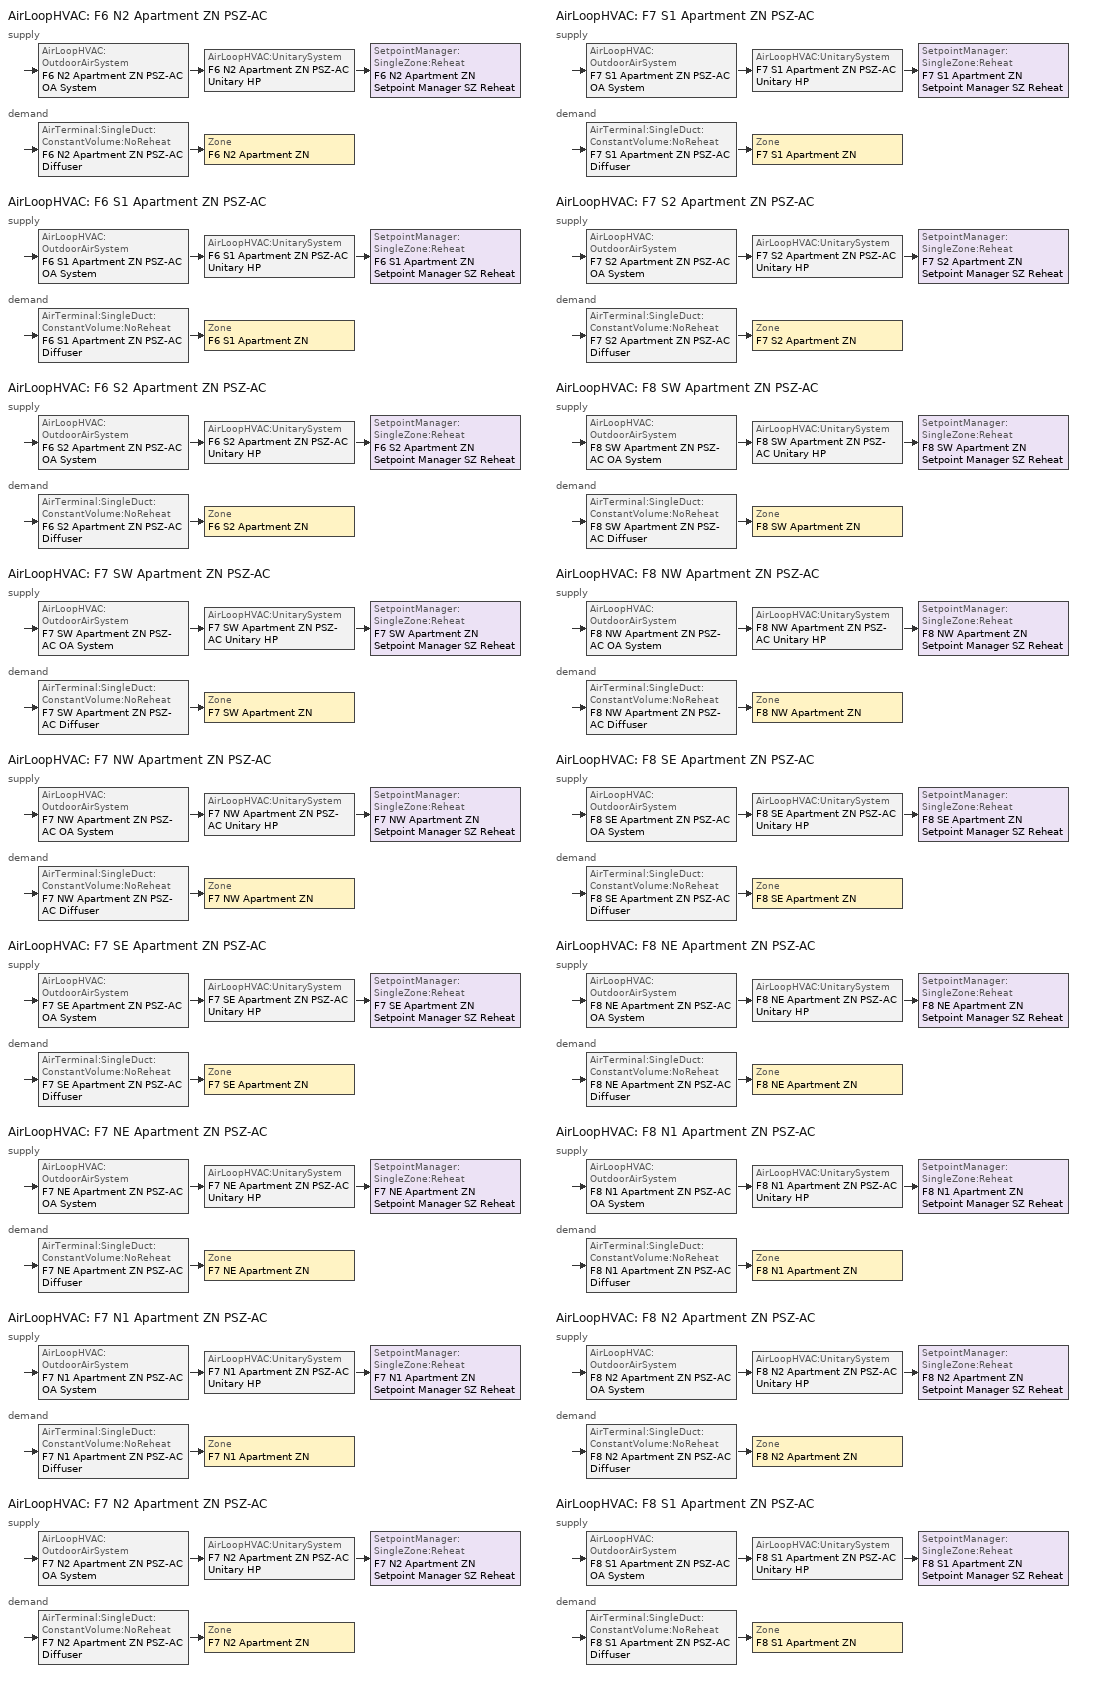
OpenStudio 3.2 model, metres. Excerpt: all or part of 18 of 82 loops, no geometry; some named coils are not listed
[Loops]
AirLoopHVAC 'F6 N2 Apartment ZN PSZ-AC'
 supply: AirLoopHVAC:OutdoorAirSystem 'F6 N2 Apartment ZN PSZ-AC OA System' > AirLoopHVAC:UnitarySystem 'F6 N2 Apartment ZN PSZ-AC Unitary HP' > SetpointManager:SingleZone:Reheat 'F6 N2 Apartment ZN Setpoint Manager SZ Reheat'
 demand: AirTerminal:SingleDuct:ConstantVolume:NoReheat 'F6 N2 Apartment ZN PSZ-AC Diffuser' > Zone 'F6 N2 Apartment ZN'
AirLoopHVAC 'F6 S1 Apartment ZN PSZ-AC'
 supply: AirLoopHVAC:OutdoorAirSystem 'F6 S1 Apartment ZN PSZ-AC OA System' > AirLoopHVAC:UnitarySystem 'F6 S1 Apartment ZN PSZ-AC Unitary HP' > SetpointManager:SingleZone:Reheat 'F6 S1 Apartment ZN Setpoint Manager SZ Reheat'
 demand: AirTerminal:SingleDuct:ConstantVolume:NoReheat 'F6 S1 Apartment ZN PSZ-AC Diffuser' > Zone 'F6 S1 Apartment ZN'
AirLoopHVAC 'F6 S2 Apartment ZN PSZ-AC'
 supply: AirLoopHVAC:OutdoorAirSystem 'F6 S2 Apartment ZN PSZ-AC OA System' > AirLoopHVAC:UnitarySystem 'F6 S2 Apartment ZN PSZ-AC Unitary HP' > SetpointManager:SingleZone:Reheat 'F6 S2 Apartment ZN Setpoint Manager SZ Reheat'
 demand: AirTerminal:SingleDuct:ConstantVolume:NoReheat 'F6 S2 Apartment ZN PSZ-AC Diffuser' > Zone 'F6 S2 Apartment ZN'
AirLoopHVAC 'F7 SW Apartment ZN PSZ-AC'
 supply: AirLoopHVAC:OutdoorAirSystem 'F7 SW Apartment ZN PSZ-AC OA System' > AirLoopHVAC:UnitarySystem 'F7 SW Apartment ZN PSZ-AC Unitary HP' > SetpointManager:SingleZone:Reheat 'F7 SW Apartment ZN Setpoint Manager SZ Reheat'
 demand: AirTerminal:SingleDuct:ConstantVolume:NoReheat 'F7 SW Apartment ZN PSZ-AC Diffuser' > Zone 'F7 SW Apartment ZN'
AirLoopHVAC 'F7 NW Apartment ZN PSZ-AC'
 supply: AirLoopHVAC:OutdoorAirSystem 'F7 NW Apartment ZN PSZ-AC OA System' > AirLoopHVAC:UnitarySystem 'F7 NW Apartment ZN PSZ-AC Unitary HP' > SetpointManager:SingleZone:Reheat 'F7 NW Apartment ZN Setpoint Manager SZ Reheat'
 demand: AirTerminal:SingleDuct:ConstantVolume:NoReheat 'F7 NW Apartment ZN PSZ-AC Diffuser' > Zone 'F7 NW Apartment ZN'
AirLoopHVAC 'F7 SE Apartment ZN PSZ-AC'
 supply: AirLoopHVAC:OutdoorAirSystem 'F7 SE Apartment ZN PSZ-AC OA System' > AirLoopHVAC:UnitarySystem 'F7 SE Apartment ZN PSZ-AC Unitary HP' > SetpointManager:SingleZone:Reheat 'F7 SE Apartment ZN Setpoint Manager SZ Reheat'
 demand: AirTerminal:SingleDuct:ConstantVolume:NoReheat 'F7 SE Apartment ZN PSZ-AC Diffuser' > Zone 'F7 SE Apartment ZN'
AirLoopHVAC 'F7 NE Apartment ZN PSZ-AC'
 supply: AirLoopHVAC:OutdoorAirSystem 'F7 NE Apartment ZN PSZ-AC OA System' > AirLoopHVAC:UnitarySystem 'F7 NE Apartment ZN PSZ-AC Unitary HP' > SetpointManager:SingleZone:Reheat 'F7 NE Apartment ZN Setpoint Manager SZ Reheat'
 demand: AirTerminal:SingleDuct:ConstantVolume:NoReheat 'F7 NE Apartment ZN PSZ-AC Diffuser' > Zone 'F7 NE Apartment ZN'
AirLoopHVAC 'F7 N1 Apartment ZN PSZ-AC'
 supply: AirLoopHVAC:OutdoorAirSystem 'F7 N1 Apartment ZN PSZ-AC OA System' > AirLoopHVAC:UnitarySystem 'F7 N1 Apartment ZN PSZ-AC Unitary HP' > SetpointManager:SingleZone:Reheat 'F7 N1 Apartment ZN Setpoint Manager SZ Reheat'
 demand: AirTerminal:SingleDuct:ConstantVolume:NoReheat 'F7 N1 Apartment ZN PSZ-AC Diffuser' > Zone 'F7 N1 Apartment ZN'
AirLoopHVAC 'F7 N2 Apartment ZN PSZ-AC'
 supply: AirLoopHVAC:OutdoorAirSystem 'F7 N2 Apartment ZN PSZ-AC OA System' > AirLoopHVAC:UnitarySystem 'F7 N2 Apartment ZN PSZ-AC Unitary HP' > SetpointManager:SingleZone:Reheat 'F7 N2 Apartment ZN Setpoint Manager SZ Reheat'
 demand: AirTerminal:SingleDuct:ConstantVolume:NoReheat 'F7 N2 Apartment ZN PSZ-AC Diffuser' > Zone 'F7 N2 Apartment ZN'
AirLoopHVAC 'F7 S1 Apartment ZN PSZ-AC'
 supply: AirLoopHVAC:OutdoorAirSystem 'F7 S1 Apartment ZN PSZ-AC OA System' > AirLoopHVAC:UnitarySystem 'F7 S1 Apartment ZN PSZ-AC Unitary HP' > SetpointManager:SingleZone:Reheat 'F7 S1 Apartment ZN Setpoint Manager SZ Reheat'
 demand: AirTerminal:SingleDuct:ConstantVolume:NoReheat 'F7 S1 Apartment ZN PSZ-AC Diffuser' > Zone 'F7 S1 Apartment ZN'
AirLoopHVAC 'F7 S2 Apartment ZN PSZ-AC'
 supply: AirLoopHVAC:OutdoorAirSystem 'F7 S2 Apartment ZN PSZ-AC OA System' > AirLoopHVAC:UnitarySystem 'F7 S2 Apartment ZN PSZ-AC Unitary HP' > SetpointManager:SingleZone:Reheat 'F7 S2 Apartment ZN Setpoint Manager SZ Reheat'
 demand: AirTerminal:SingleDuct:ConstantVolume:NoReheat 'F7 S2 Apartment ZN PSZ-AC Diffuser' > Zone 'F7 S2 Apartment ZN'
AirLoopHVAC 'F8 SW Apartment ZN PSZ-AC'
 supply: AirLoopHVAC:OutdoorAirSystem 'F8 SW Apartment ZN PSZ-AC OA System' > AirLoopHVAC:UnitarySystem 'F8 SW Apartment ZN PSZ-AC Unitary HP' > SetpointManager:SingleZone:Reheat 'F8 SW Apartment ZN Setpoint Manager SZ Reheat'
 demand: AirTerminal:SingleDuct:ConstantVolume:NoReheat 'F8 SW Apartment ZN PSZ-AC Diffuser' > Zone 'F8 SW Apartment ZN'
AirLoopHVAC 'F8 NW Apartment ZN PSZ-AC'
 supply: AirLoopHVAC:OutdoorAirSystem 'F8 NW Apartment ZN PSZ-AC OA System' > AirLoopHVAC:UnitarySystem 'F8 NW Apartment ZN PSZ-AC Unitary HP' > SetpointManager:SingleZone:Reheat 'F8 NW Apartment ZN Setpoint Manager SZ Reheat'
 demand: AirTerminal:SingleDuct:ConstantVolume:NoReheat 'F8 NW Apartment ZN PSZ-AC Diffuser' > Zone 'F8 NW Apartment ZN'
AirLoopHVAC 'F8 SE Apartment ZN PSZ-AC'
 supply: AirLoopHVAC:OutdoorAirSystem 'F8 SE Apartment ZN PSZ-AC OA System' > AirLoopHVAC:UnitarySystem 'F8 SE Apartment ZN PSZ-AC Unitary HP' > SetpointManager:SingleZone:Reheat 'F8 SE Apartment ZN Setpoint Manager SZ Reheat'
 demand: AirTerminal:SingleDuct:ConstantVolume:NoReheat 'F8 SE Apartment ZN PSZ-AC Diffuser' > Zone 'F8 SE Apartment ZN'
AirLoopHVAC 'F8 NE Apartment ZN PSZ-AC'
 supply: AirLoopHVAC:OutdoorAirSystem 'F8 NE Apartment ZN PSZ-AC OA System' > AirLoopHVAC:UnitarySystem 'F8 NE Apartment ZN PSZ-AC Unitary HP' > SetpointManager:SingleZone:Reheat 'F8 NE Apartment ZN Setpoint Manager SZ Reheat'
 demand: AirTerminal:SingleDuct:ConstantVolume:NoReheat 'F8 NE Apartment ZN PSZ-AC Diffuser' > Zone 'F8 NE Apartment ZN'
AirLoopHVAC 'F8 N1 Apartment ZN PSZ-AC'
 supply: AirLoopHVAC:OutdoorAirSystem 'F8 N1 Apartment ZN PSZ-AC OA System' > AirLoopHVAC:UnitarySystem 'F8 N1 Apartment ZN PSZ-AC Unitary HP' > SetpointManager:SingleZone:Reheat 'F8 N1 Apartment ZN Setpoint Manager SZ Reheat'
 demand: AirTerminal:SingleDuct:ConstantVolume:NoReheat 'F8 N1 Apartment ZN PSZ-AC Diffuser' > Zone 'F8 N1 Apartment ZN'
AirLoopHVAC 'F8 N2 Apartment ZN PSZ-AC'
 supply: AirLoopHVAC:OutdoorAirSystem 'F8 N2 Apartment ZN PSZ-AC OA System' > AirLoopHVAC:UnitarySystem 'F8 N2 Apartment ZN PSZ-AC Unitary HP' > SetpointManager:SingleZone:Reheat 'F8 N2 Apartment ZN Setpoint Manager SZ Reheat'
 demand: AirTerminal:SingleDuct:ConstantVolume:NoReheat 'F8 N2 Apartment ZN PSZ-AC Diffuser' > Zone 'F8 N2 Apartment ZN'
AirLoopHVAC 'F8 S1 Apartment ZN PSZ-AC'
 supply: AirLoopHVAC:OutdoorAirSystem 'F8 S1 Apartment ZN PSZ-AC OA System' > AirLoopHVAC:UnitarySystem 'F8 S1 Apartment ZN PSZ-AC Unitary HP' > SetpointManager:SingleZone:Reheat 'F8 S1 Apartment ZN Setpoint Manager SZ Reheat'
 demand: AirTerminal:SingleDuct:ConstantVolume:NoReheat 'F8 S1 Apartment ZN PSZ-AC Diffuser' > Zone 'F8 S1 Apartment ZN'
[Sizing:Zone] Zone Cooling Design Supply Air Temperature Input Method=SupplyAirTemperature; Zone Cooling Design Supply Air Temperature {C}=12.7778; Zone Cooling Design Supply Air Temperature Difference {deltaC}=11.11; Zone Heating Design Supply Air Temperature Input Method=SupplyAirTemperature; Zone Heating Design Supply Air Temperature {C}=50; Zone Heating Design Supply Air Temperature Difference {deltaC}=11.11; Zone Cooling Design Supply Air Humidity Ratio {kg-H2O/kg-air}=0.0085; Zone Heating Design Supply Air Humidity Ratio {kg-H2O/kg-air}=0.008; Cooling Design Air Flow Method=DesignDay; Heating Design Air Flow Method=DesignDay; Account for Dedicated Outdoor Air System=No; Dedicated Outdoor Air System Control Strategy=NeutralSupplyAir; Dedicated Outdoor Air Low Setpoint Temperature for Design {C}=autosize; Dedicated Outdoor Air High Setpoint Temperature for Design {C}=autosize
F6 N2 Apartment ZN; F6 S1 Apartment ZN; F6 S2 Apartment ZN; F7 N1 Apartment ZN; F7 N2 Apartment ZN; F7 NE Apartment ZN; F7 NW Apartment ZN; F7 S1 Apartment ZN; F7 S2 Apartment ZN; F7 SE Apartment ZN; F7 SW Apartment ZN; F8 N1 Apartment ZN; F8 N2 Apartment ZN; F8 NE Apartment ZN; F8 NW Apartment ZN; F8 S1 Apartment ZN; F8 SE Apartment ZN; F8 SW Apartment ZN
[Zone equipment]
F6 N2 Apartment ZN: F6 N2 Apartment ZN PSZ-AC Diffuser, F6 N2 Apartment ZN ERV
F6 S1 Apartment ZN: F6 S1 Apartment ZN PSZ-AC Diffuser, F6 S1 Apartment ZN ERV
F6 S2 Apartment ZN: F6 S2 Apartment ZN PSZ-AC Diffuser, F6 S2 Apartment ZN ERV
F7 N1 Apartment ZN: F7 N1 Apartment ZN PSZ-AC Diffuser, F7 N1 Apartment ZN ERV
F7 N2 Apartment ZN: F7 N2 Apartment ZN PSZ-AC Diffuser, F7 N2 Apartment ZN ERV
F7 NE Apartment ZN: F7 NE Apartment ZN PSZ-AC Diffuser, F7 NE Apartment ZN ERV
F7 NW Apartment ZN: F7 NW Apartment ZN PSZ-AC Diffuser, F7 NW Apartment ZN ERV
F7 S1 Apartment ZN: F7 S1 Apartment ZN PSZ-AC Diffuser, F7 S1 Apartment ZN ERV
F7 S2 Apartment ZN: F7 S2 Apartment ZN PSZ-AC Diffuser, F7 S2 Apartment ZN ERV
F7 SE Apartment ZN: F7 SE Apartment ZN PSZ-AC Diffuser, F7 SE Apartment ZN ERV
F7 SW Apartment ZN: F7 SW Apartment ZN PSZ-AC Diffuser, F7 SW Apartment ZN ERV
F8 N1 Apartment ZN: F8 N1 Apartment ZN PSZ-AC Diffuser, F8 N1 Apartment ZN ERV
F8 N2 Apartment ZN: F8 N2 Apartment ZN PSZ-AC Diffuser, F8 N2 Apartment ZN ERV
F8 NE Apartment ZN: F8 NE Apartment ZN PSZ-AC Diffuser, F8 NE Apartment ZN ERV
F8 NW Apartment ZN: F8 NW Apartment ZN PSZ-AC Diffuser, F8 NW Apartment ZN ERV
F8 S1 Apartment ZN: F8 S1 Apartment ZN PSZ-AC Diffuser, F8 S1 Apartment ZN ERV
F8 SE Apartment ZN: F8 SE Apartment ZN PSZ-AC Diffuser, F8 SE Apartment ZN ERV
F8 SW Apartment ZN: F8 SW Apartment ZN PSZ-AC Diffuser, F8 SW Apartment ZN ERV
[AirLoopHVAC] Availability Schedule=Always On; Design Supply Air Flow Rate {m3/s}=autosize; Design Return Air Flow Fraction of Supply Air Flow=1
F6 N2 Apartment ZN PSZ-AC; F6 S1 Apartment ZN PSZ-AC; F6 S2 Apartment ZN PSZ-AC; F7 SW Apartment ZN PSZ-AC; F7 NW Apartment ZN PSZ-AC; F7 SE Apartment ZN PSZ-AC; F7 NE Apartment ZN PSZ-AC; F7 N1 Apartment ZN PSZ-AC; F7 N2 Apartment ZN PSZ-AC; F7 S1 Apartment ZN PSZ-AC; F7 S2 Apartment ZN PSZ-AC; F8 SW Apartment ZN PSZ-AC; F8 NW Apartment ZN PSZ-AC; F8 SE Apartment ZN PSZ-AC; F8 NE Apartment ZN PSZ-AC; F8 N1 Apartment ZN PSZ-AC; F8 N2 Apartment ZN PSZ-AC; F8 S1 Apartment ZN PSZ-AC
[Sizing:System] Type of Load to Size On=Sensible; Design Outdoor Air Flow Rate {m3/s}=Autosize; Central Heating Maximum System Air Flow Ratio=1; Preheat Design Temperature {C}=7.22222; Preheat Design Humidity Ratio {kg-H2O/kg-Air}=0.008; Precool Design Temperature {C}=12.7778; Precool Design Humidity Ratio {kg-H2O/kg-Air}=0.008; Central Cooling Design Supply Air Temperature {C}=12.7778; Central Heating Design Supply Air Temperature {C}=50; Sizing Option=Coincident; 100% Outdoor Air in Cooling=No; 100% Outdoor Air in Heating=No; Central Cooling Design Supply Air Humidity Ratio {kg-H2O/kg-Air}=0.0085; Central Heating Design Supply Air Humidity Ratio {kg-H2O/kg-Air}=0.008; Cooling Design Air Flow Method=DesignDay; Cooling Design Air Flow Rate {m3/s}=0; Heating Design Air Flow Method=DesignDay; Heating Design Air Flow Rate {m3/s}=0; System Outdoor Air Method=ZoneSum; Zone Maximum Outdoor Air Fraction=1; Cooling Supply Air Flow Rate Per Floor Area {m3/s-m2}=0.00996765; Cooling Fraction of Autosized Cooling Supply Air Flow Rate=1; Cooling Supply Air Flow Rate Per Unit Cooling Capacity {m3/s-W}=3.94755e-05; Heating Supply Air Flow Rate Per Floor Area {m3/s-m2}=0.00996765; Heating Fraction of Autosized Heating Supply Air Flow Rate=1; Heating Fraction of Autosized Cooling Supply Air Flow Rate=1; Heating Supply Air Flow Rate Per Unit Heating Capacity {m3/s-W}=3.15882e-05; Cooling Design Capacity Method=CoolingDesignCapacity; Cooling Design Capacity {W}=autosize; Cooling Design Capacity Per Floor Area {W/m2}=234.7; Fraction of Autosized Cooling Design Capacity=1; Heating Design Capacity Method=HeatingDesignCapacity; Heating Design Capacity {W}=autosize; Heating Design Capacity Per Floor Area {W/m2}=157; Fraction of Autosized Heating Design Capacity=1; Central Cooling Capacity Control Method=OnOff
F6 N2 Apartment ZN PSZ-AC; F6 S1 Apartment ZN PSZ-AC; F6 S2 Apartment ZN PSZ-AC; F7 SW Apartment ZN PSZ-AC; F7 NW Apartment ZN PSZ-AC; F7 SE Apartment ZN PSZ-AC; F7 NE Apartment ZN PSZ-AC; F7 N1 Apartment ZN PSZ-AC; F7 N2 Apartment ZN PSZ-AC; F7 S1 Apartment ZN PSZ-AC; F7 S2 Apartment ZN PSZ-AC; F8 SW Apartment ZN PSZ-AC; F8 NW Apartment ZN PSZ-AC; F8 SE Apartment ZN PSZ-AC; F8 NE Apartment ZN PSZ-AC; F8 N1 Apartment ZN PSZ-AC; F8 N2 Apartment ZN PSZ-AC; F8 S1 Apartment ZN PSZ-AC
[SetpointManager:SingleZone:Reheat] Minimum Supply Air Temperature {C}=12.7778; Maximum Supply Air Temperature {C}=50
Name | Control Zone | Setpoint Node or NodeList
F6 N2 Apartment ZN Setpoint Manager SZ Reheat | F6 N2 Apartment ZN | F6 N2 Apartment ZN PSZ-AC Supply Outlet Node
F6 S1 Apartment ZN Setpoint Manager SZ Reheat | F6 S1 Apartment ZN | F6 S1 Apartment ZN PSZ-AC Supply Outlet Node
F6 S2 Apartment ZN Setpoint Manager SZ Reheat | F6 S2 Apartment ZN | F6 S2 Apartment ZN PSZ-AC Supply Outlet Node
F7 SW Apartment ZN Setpoint Manager SZ Reheat | F7 SW Apartment ZN | F7 SW Apartment ZN PSZ-AC Supply Outlet Node
F7 NW Apartment ZN Setpoint Manager SZ Reheat | F7 NW Apartment ZN | F7 NW Apartment ZN PSZ-AC Supply Outlet Node
F7 SE Apartment ZN Setpoint Manager SZ Reheat | F7 SE Apartment ZN | F7 SE Apartment ZN PSZ-AC Supply Outlet Node
F7 NE Apartment ZN Setpoint Manager SZ Reheat | F7 NE Apartment ZN | F7 NE Apartment ZN PSZ-AC Supply Outlet Node
F7 N1 Apartment ZN Setpoint Manager SZ Reheat | F7 N1 Apartment ZN | F7 N1 Apartment ZN PSZ-AC Supply Outlet Node
F7 N2 Apartment ZN Setpoint Manager SZ Reheat | F7 N2 Apartment ZN | F7 N2 Apartment ZN PSZ-AC Supply Outlet Node
F7 S1 Apartment ZN Setpoint Manager SZ Reheat | F7 S1 Apartment ZN | F7 S1 Apartment ZN PSZ-AC Supply Outlet Node
F7 S2 Apartment ZN Setpoint Manager SZ Reheat | F7 S2 Apartment ZN | F7 S2 Apartment ZN PSZ-AC Supply Outlet Node
F8 SW Apartment ZN Setpoint Manager SZ Reheat | F8 SW Apartment ZN | F8 SW Apartment ZN PSZ-AC Supply Outlet Node
F8 NW Apartment ZN Setpoint Manager SZ Reheat | F8 NW Apartment ZN | F8 NW Apartment ZN PSZ-AC Supply Outlet Node
F8 SE Apartment ZN Setpoint Manager SZ Reheat | F8 SE Apartment ZN | F8 SE Apartment ZN PSZ-AC Supply Outlet Node
F8 NE Apartment ZN Setpoint Manager SZ Reheat | F8 NE Apartment ZN | F8 NE Apartment ZN PSZ-AC Supply Outlet Node
F8 N1 Apartment ZN Setpoint Manager SZ Reheat | F8 N1 Apartment ZN | F8 N1 Apartment ZN PSZ-AC Supply Outlet Node
F8 N2 Apartment ZN Setpoint Manager SZ Reheat | F8 N2 Apartment ZN | F8 N2 Apartment ZN PSZ-AC Supply Outlet Node
F8 S1 Apartment ZN Setpoint Manager SZ Reheat | F8 S1 Apartment ZN | F8 S1 Apartment ZN PSZ-AC Supply Outlet Node
[Coil:Heating:Electric] Availability Schedule=Always On Discrete; Efficiency=1
F6 N2 Apartment ZN PSZ-AC Electric Backup Htg Coil; F6 S1 Apartment ZN PSZ-AC Electric Backup Htg Coil; F6 S2 Apartment ZN PSZ-AC Electric Backup Htg Coil; F7 SW Apartment ZN PSZ-AC Electric Backup Htg Coil; F7 NW Apartment ZN PSZ-AC Electric Backup Htg Coil; F7 SE Apartment ZN PSZ-AC Electric Backup Htg Coil; F7 NE Apartment ZN PSZ-AC Electric Backup Htg Coil; F7 N1 Apartment ZN PSZ-AC Electric Backup Htg Coil; F7 N2 Apartment ZN PSZ-AC Electric Backup Htg Coil; F7 S1 Apartment ZN PSZ-AC Electric Backup Htg Coil; F7 S2 Apartment ZN PSZ-AC Electric Backup Htg Coil; F8 SW Apartment ZN PSZ-AC Electric Backup Htg Coil; F8 NW Apartment ZN PSZ-AC Electric Backup Htg Coil; F8 SE Apartment ZN PSZ-AC Electric Backup Htg Coil; F8 NE Apartment ZN PSZ-AC Electric Backup Htg Coil; F8 N1 Apartment ZN PSZ-AC Electric Backup Htg Coil; F8 N2 Apartment ZN PSZ-AC Electric Backup Htg Coil; F8 S1 Apartment ZN PSZ-AC Electric Backup Htg Coil
[Fan:OnOff] Availability Schedule=Always On Discrete; Maximum Flow Rate {m3/s}=autosize; Motor In Airstream Fraction=1
Name | Fan Total Efficiency | Pressure Rise {Pa} | Motor Efficiency | Fan Power Ratio Function of Speed Ratio Curve | Fan Efficiency Ratio Function of Speed Ratio Curve
F6 N2 Apartment ZN PSZ-AC Fan | 0.53625 | 622.722 | 0.825 | Fan On Off Power Curve 44 | Fan On Off Efficiency Curve 44
F6 S1 Apartment ZN PSZ-AC Fan | 0.53625 | 622.722 | 0.825 | Fan On Off Power Curve 45 | Fan On Off Efficiency Curve 45
F6 S2 Apartment ZN PSZ-AC Fan | 0.53625 | 622.722 | 0.825 | Fan On Off Power Curve 46 | Fan On Off Efficiency Curve 46
F7 SW Apartment ZN PSZ-AC Fan | 0.53625 | 622.722 | 0.825 | Fan On Off Power Curve 47 | Fan On Off Efficiency Curve 47
F7 NW Apartment ZN PSZ-AC Fan | 0.53625 | 622.722 | 0.825 | Fan On Off Power Curve 48 | Fan On Off Efficiency Curve 48
F7 SE Apartment ZN PSZ-AC Fan | 0.53625 | 622.722 | 0.825 | Fan On Off Power Curve 49 | Fan On Off Efficiency Curve 49
F7 NE Apartment ZN PSZ-AC Fan | 0.53625 | 622.722 | 0.825 | Fan On Off Power Curve 50 | Fan On Off Efficiency Curve 50
F7 N1 Apartment ZN PSZ-AC Fan | 0.53625 | 622.722 | 0.825 | Fan On Off Power Curve 51 | Fan On Off Efficiency Curve 51
F7 N2 Apartment ZN PSZ-AC Fan | 0.53625 | 622.722 | 0.825 | Fan On Off Power Curve 52 | Fan On Off Efficiency Curve 52
F7 S1 Apartment ZN PSZ-AC Fan | 0.53625 | 622.722 | 0.825 | Fan On Off Power Curve 53 | Fan On Off Efficiency Curve 53
F7 S2 Apartment ZN PSZ-AC Fan | 0.53625 | 622.722 | 0.825 | Fan On Off Power Curve 54 | Fan On Off Efficiency Curve 54
F8 SW Apartment ZN PSZ-AC Fan | 0.53625 | 622.722 | 0.825 | Fan On Off Power Curve 55 | Fan On Off Efficiency Curve 55
F8 NW Apartment ZN PSZ-AC Fan | 0.53625 | 622.722 | 0.825 | Fan On Off Power Curve 56 | Fan On Off Efficiency Curve 56
F8 SE Apartment ZN PSZ-AC Fan | 0.53625 | 622.722 | 0.825 | Fan On Off Power Curve 57 | Fan On Off Efficiency Curve 57
F8 NE Apartment ZN PSZ-AC Fan | 0.53625 | 622.722 | 0.825 | Fan On Off Power Curve 58 | Fan On Off Efficiency Curve 58
F8 N1 Apartment ZN PSZ-AC Fan | 0.53625 | 622.722 | 0.825 | Fan On Off Power Curve 59 | Fan On Off Efficiency Curve 59
F8 N2 Apartment ZN PSZ-AC Fan | 0.53625 | 622.722 | 0.825 | Fan On Off Power Curve 60 | Fan On Off Efficiency Curve 60
F8 S1 Apartment ZN PSZ-AC Fan | 0.53625 | 622.722 | 0.825 | Fan On Off Power Curve 61 | Fan On Off Efficiency Curve 61
F7 N2 Apartment ZN ERV Supply Fan | 0.303158 | 270.648 | 0.48 | Fan On Off Power Curve 134 | Fan On Off Efficiency Curve 134
F7 N2 Apartment ZN ERV Exhaust Fan | 0.303158 | 270.648 | 0.48 | Fan On Off Power Curve 135 | Fan On Off Efficiency Curve 135
F7 SE Apartment ZN ERV Supply Fan | 0.303158 | 270.648 | 0.48 | Fan On Off Power Curve 162 | Fan On Off Efficiency Curve 162
F7 SE Apartment ZN ERV Exhaust Fan | 0.303158 | 270.648 | 0.48 | Fan On Off Power Curve 163 | Fan On Off Efficiency Curve 163
F7 NW Apartment ZN ERV Supply Fan | 0.303158 | 270.648 | 0.48 | Fan On Off Power Curve 172 | Fan On Off Efficiency Curve 172
F7 NW Apartment ZN ERV Exhaust Fan | 0.303158 | 270.648 | 0.48 | Fan On Off Power Curve 173 | Fan On Off Efficiency Curve 173
F6 S2 Apartment ZN ERV Supply Fan | 0.303158 | 270.648 | 0.48 | Fan On Off Power Curve 178 | Fan On Off Efficiency Curve 178
F6 S2 Apartment ZN ERV Exhaust Fan | 0.303158 | 270.648 | 0.48 | Fan On Off Power Curve 179 | Fan On Off Efficiency Curve 179
F7 S2 Apartment ZN ERV Supply Fan | 0.303158 | 270.648 | 0.48 | Fan On Off Power Curve 180 | Fan On Off Efficiency Curve 180
F7 S2 Apartment ZN ERV Exhaust Fan | 0.303158 | 270.648 | 0.48 | Fan On Off Power Curve 181 | Fan On Off Efficiency Curve 181
F8 NW Apartment ZN ERV Supply Fan | 0.303158 | 270.648 | 0.48 | Fan On Off Power Curve 182 | Fan On Off Efficiency Curve 182
F8 NW Apartment ZN ERV Exhaust Fan | 0.303158 | 270.648 | 0.48 | Fan On Off Power Curve 183 | Fan On Off Efficiency Curve 183
F7 SW Apartment ZN ERV Supply Fan | 0.303158 | 270.648 | 0.48 | Fan On Off Power Curve 184 | Fan On Off Efficiency Curve 184
F7 SW Apartment ZN ERV Exhaust Fan | 0.303158 | 270.648 | 0.48 | Fan On Off Power Curve 185 | Fan On Off Efficiency Curve 185
F7 NE Apartment ZN ERV Supply Fan | 0.303158 | 270.648 | 0.48 | Fan On Off Power Curve 188 | Fan On Off Efficiency Curve 188
F7 NE Apartment ZN ERV Exhaust Fan | 0.303158 | 270.648 | 0.48 | Fan On Off Power Curve 189 | Fan On Off Efficiency Curve 189
F6 S1 Apartment ZN ERV Supply Fan | 0.303158 | 270.648 | 0.48 | Fan On Off Power Curve 192 | Fan On Off Efficiency Curve 192
F6 S1 Apartment ZN ERV Exhaust Fan | 0.303158 | 270.648 | 0.48 | Fan On Off Power Curve 193 | Fan On Off Efficiency Curve 193
F7 N1 Apartment ZN ERV Supply Fan | 0.303158 | 270.648 | 0.48 | Fan On Off Power Curve 194 | Fan On Off Efficiency Curve 194
F7 N1 Apartment ZN ERV Exhaust Fan | 0.303158 | 270.648 | 0.48 | Fan On Off Power Curve 195 | Fan On Off Efficiency Curve 195
F7 S1 Apartment ZN ERV Supply Fan | 0.303158 | 270.648 | 0.48 | Fan On Off Power Curve 198 | Fan On Off Efficiency Curve 198
F7 S1 Apartment ZN ERV Exhaust Fan | 0.303158 | 270.648 | 0.48 | Fan On Off Power Curve 199 | Fan On Off Efficiency Curve 199
F8 SW Apartment ZN ERV Supply Fan | 0.303158 | 270.648 | 0.48 | Fan On Off Power Curve 200 | Fan On Off Efficiency Curve 200
F8 SW Apartment ZN ERV Exhaust Fan | 0.303158 | 270.648 | 0.48 | Fan On Off Power Curve 201 | Fan On Off Efficiency Curve 201
F8 SE Apartment ZN ERV Supply Fan | 0.303158 | 270.648 | 0.48 | Fan On Off Power Curve 204 | Fan On Off Efficiency Curve 204
F8 SE Apartment ZN ERV Exhaust Fan | 0.303158 | 270.648 | 0.48 | Fan On Off Power Curve 205 | Fan On Off Efficiency Curve 205
F8 N2 Apartment ZN ERV Supply Fan | 0.303158 | 270.648 | 0.48 | Fan On Off Power Curve 208 | Fan On Off Efficiency Curve 208
F8 N2 Apartment ZN ERV Exhaust Fan | 0.303158 | 270.648 | 0.48 | Fan On Off Power Curve 209 | Fan On Off Efficiency Curve 209
F8 S1 Apartment ZN ERV Supply Fan | 0.303158 | 270.648 | 0.48 | Fan On Off Power Curve 210 | Fan On Off Efficiency Curve 210
F8 S1 Apartment ZN ERV Exhaust Fan | 0.303158 | 270.648 | 0.48 | Fan On Off Power Curve 211 | Fan On Off Efficiency Curve 211
F8 NE Apartment ZN ERV Supply Fan | 0.303158 | 270.648 | 0.48 | Fan On Off Power Curve 212 | Fan On Off Efficiency Curve 212
F8 NE Apartment ZN ERV Exhaust Fan | 0.303158 | 270.648 | 0.48 | Fan On Off Power Curve 213 | Fan On Off Efficiency Curve 213
F8 N1 Apartment ZN ERV Supply Fan | 0.303158 | 270.648 | 0.48 | Fan On Off Power Curve 216 | Fan On Off Efficiency Curve 216
F8 N1 Apartment ZN ERV Exhaust Fan | 0.303158 | 270.648 | 0.48 | Fan On Off Power Curve 217 | Fan On Off Efficiency Curve 217
F6 N2 Apartment ZN ERV Supply Fan | 0.303158 | 270.648 | 0.48 | Fan On Off Power Curve 220 | Fan On Off Efficiency Curve 220
F6 N2 Apartment ZN ERV Exhaust Fan | 0.303158 | 270.648 | 0.48 | Fan On Off Power Curve 221 | Fan On Off Efficiency Curve 221
[AirLoopHVAC:UnitarySystem] Control Type=Load; Dehumidification Control Type=None; Availability Schedule=Always On; Fan Placement=BlowThrough; Supply Air Fan Operating Mode Schedule=Always Off Discrete; DX Heating Coil Sizing Ratio=1; Use DOAS DX Cooling Coil=No; DOAS DX Cooling Coil Leaving Minimum Air Temperature {C}=2; Latent Load Control=SensibleOnlyLoadControl; Supply Air Flow Rate Method During Cooling Operation=SupplyAirFlowRate; Supply Air Flow Rate During Cooling Operation {m3/s}=Autosize; Supply Air Flow Rate Method During Heating Operation=SupplyAirFlowRate; Supply Air Flow Rate During Heating Operation {m3/s}=Autosize; Supply Air Flow Rate Method When No Cooling or Heating is Required=SupplyAirFlowRate; Supply Air Flow Rate When No Cooling or Heating is Required {m3/s}=Autosize; Maximum Supply Air Temperature {C}=50; Maximum Outdoor Dry-Bulb Temperature for Supplemental Heater Operation {C}=4.44444; Maximum Cycling Rate {cycles/hr}=2.5; Heat Pump Time Constant {s}=60; Fraction of On-Cycle Power Use=0.01; Heat Pump Fan Delay Time {s}=60; Ancilliary On-Cycle Electric Power {W}=0; Ancilliary Off-Cycle Electric Power {W}=0
Name | Controlling Zone or Thermostat Location | Supply Fan | Heating Coil | Cooling Coil | Supplemental Heating Coil
F6 N2 Apartment ZN PSZ-AC Unitary HP | F6 N2 Apartment ZN | F6 N2 Apartment ZN PSZ-AC Fan | F6 N2 Apartment ZN PSZ-AC Water-to-Air HP Htg Coil 9 Clg kBtu/hr 4.3COPH | F6 N2 Apartment ZN PSZ-AC Water-to-Air HP Clg Coil 9kBtu/hr 12.2EER | F6 N2 Apartment ZN PSZ-AC Electric Backup Htg Coil
F6 S1 Apartment ZN PSZ-AC Unitary HP | F6 S1 Apartment ZN | F6 S1 Apartment ZN PSZ-AC Fan | F6 S1 Apartment ZN PSZ-AC Water-to-Air HP Htg Coil 11 Clg kBtu/hr 4.3COPH | F6 S1 Apartment ZN PSZ-AC Water-to-Air HP Clg Coil 11kBtu/hr 12.2EER | F6 S1 Apartment ZN PSZ-AC Electric Backup Htg Coil
F6 S2 Apartment ZN PSZ-AC Unitary HP | F6 S2 Apartment ZN | F6 S2 Apartment ZN PSZ-AC Fan | F6 S2 Apartment ZN PSZ-AC Water-to-Air HP Htg Coil 11 Clg kBtu/hr 4.3COPH | F6 S2 Apartment ZN PSZ-AC Water-to-Air HP Clg Coil 11kBtu/hr 12.2EER | F6 S2 Apartment ZN PSZ-AC Electric Backup Htg Coil
F7 SW Apartment ZN PSZ-AC Unitary HP | F7 SW Apartment ZN | F7 SW Apartment ZN PSZ-AC Fan | F7 SW Apartment ZN PSZ-AC Water-to-Air HP Htg Coil 15 Clg kBtu/hr 4.3COPH | F7 SW Apartment ZN PSZ-AC Water-to-Air HP Clg Coil 15kBtu/hr 12.2EER | F7 SW Apartment ZN PSZ-AC Electric Backup Htg Coil
F7 NW Apartment ZN PSZ-AC Unitary HP | F7 NW Apartment ZN | F7 NW Apartment ZN PSZ-AC Fan | F7 NW Apartment ZN PSZ-AC Water-to-Air HP Htg Coil 15 Clg kBtu/hr 4.3COPH | F7 NW Apartment ZN PSZ-AC Water-to-Air HP Clg Coil 15kBtu/hr 12.2EER | F7 NW Apartment ZN PSZ-AC Electric Backup Htg Coil
F7 SE Apartment ZN PSZ-AC Unitary HP | F7 SE Apartment ZN | F7 SE Apartment ZN PSZ-AC Fan | F7 SE Apartment ZN PSZ-AC Water-to-Air HP Htg Coil 14 Clg kBtu/hr 4.3COPH | F7 SE Apartment ZN PSZ-AC Water-to-Air HP Clg Coil 14kBtu/hr 12.2EER | F7 SE Apartment ZN PSZ-AC Electric Backup Htg Coil
F7 NE Apartment ZN PSZ-AC Unitary HP | F7 NE Apartment ZN | F7 NE Apartment ZN PSZ-AC Fan | F7 NE Apartment ZN PSZ-AC Water-to-Air HP Htg Coil 12 Clg kBtu/hr 4.3COPH | F7 NE Apartment ZN PSZ-AC Water-to-Air HP Clg Coil 12kBtu/hr 12.2EER | F7 NE Apartment ZN PSZ-AC Electric Backup Htg Coil
F7 N1 Apartment ZN PSZ-AC Unitary HP | F7 N1 Apartment ZN | F7 N1 Apartment ZN PSZ-AC Fan | F7 N1 Apartment ZN PSZ-AC Water-to-Air HP Htg Coil 9 Clg kBtu/hr 4.3COPH | F7 N1 Apartment ZN PSZ-AC Water-to-Air HP Clg Coil 9kBtu/hr 12.2EER | F7 N1 Apartment ZN PSZ-AC Electric Backup Htg Coil
F7 N2 Apartment ZN PSZ-AC Unitary HP | F7 N2 Apartment ZN | F7 N2 Apartment ZN PSZ-AC Fan | F7 N2 Apartment ZN PSZ-AC Water-to-Air HP Htg Coil 9 Clg kBtu/hr 4.3COPH | F7 N2 Apartment ZN PSZ-AC Water-to-Air HP Clg Coil 9kBtu/hr 12.2EER | F7 N2 Apartment ZN PSZ-AC Electric Backup Htg Coil
F7 S1 Apartment ZN PSZ-AC Unitary HP | F7 S1 Apartment ZN | F7 S1 Apartment ZN PSZ-AC Fan | F7 S1 Apartment ZN PSZ-AC Water-to-Air HP Htg Coil 11 Clg kBtu/hr 4.3COPH | F7 S1 Apartment ZN PSZ-AC Water-to-Air HP Clg Coil 11kBtu/hr 12.2EER | F7 S1 Apartment ZN PSZ-AC Electric Backup Htg Coil
F7 S2 Apartment ZN PSZ-AC Unitary HP | F7 S2 Apartment ZN | F7 S2 Apartment ZN PSZ-AC Fan | F7 S2 Apartment ZN PSZ-AC Water-to-Air HP Htg Coil 11 Clg kBtu/hr 4.3COPH | F7 S2 Apartment ZN PSZ-AC Water-to-Air HP Clg Coil 11kBtu/hr 12.2EER | F7 S2 Apartment ZN PSZ-AC Electric Backup Htg Coil
F8 SW Apartment ZN PSZ-AC Unitary HP | F8 SW Apartment ZN | F8 SW Apartment ZN PSZ-AC Fan | F8 SW Apartment ZN PSZ-AC Water-to-Air HP Htg Coil 15 Clg kBtu/hr 4.3COPH | F8 SW Apartment ZN PSZ-AC Water-to-Air HP Clg Coil 15kBtu/hr 12.2EER | F8 SW Apartment ZN PSZ-AC Electric Backup Htg Coil
F8 NW Apartment ZN PSZ-AC Unitary HP | F8 NW Apartment ZN | F8 NW Apartment ZN PSZ-AC Fan | F8 NW Apartment ZN PSZ-AC Water-to-Air HP Htg Coil 15 Clg kBtu/hr 4.3COPH | F8 NW Apartment ZN PSZ-AC Water-to-Air HP Clg Coil 15kBtu/hr 12.2EER | F8 NW Apartment ZN PSZ-AC Electric Backup Htg Coil
F8 SE Apartment ZN PSZ-AC Unitary HP | F8 SE Apartment ZN | F8 SE Apartment ZN PSZ-AC Fan | F8 SE Apartment ZN PSZ-AC Water-to-Air HP Htg Coil 14 Clg kBtu/hr 4.3COPH | F8 SE Apartment ZN PSZ-AC Water-to-Air HP Clg Coil 14kBtu/hr 12.2EER | F8 SE Apartment ZN PSZ-AC Electric Backup Htg Coil
F8 NE Apartment ZN PSZ-AC Unitary HP | F8 NE Apartment ZN | F8 NE Apartment ZN PSZ-AC Fan | F8 NE Apartment ZN PSZ-AC Water-to-Air HP Htg Coil 12 Clg kBtu/hr 4.3COPH | F8 NE Apartment ZN PSZ-AC Water-to-Air HP Clg Coil 12kBtu/hr 12.2EER | F8 NE Apartment ZN PSZ-AC Electric Backup Htg Coil
F8 N1 Apartment ZN PSZ-AC Unitary HP | F8 N1 Apartment ZN | F8 N1 Apartment ZN PSZ-AC Fan | F8 N1 Apartment ZN PSZ-AC Water-to-Air HP Htg Coil 9 Clg kBtu/hr 4.3COPH | F8 N1 Apartment ZN PSZ-AC Water-to-Air HP Clg Coil 9kBtu/hr 12.2EER | F8 N1 Apartment ZN PSZ-AC Electric Backup Htg Coil
F8 N2 Apartment ZN PSZ-AC Unitary HP | F8 N2 Apartment ZN | F8 N2 Apartment ZN PSZ-AC Fan | F8 N2 Apartment ZN PSZ-AC Water-to-Air HP Htg Coil 9 Clg kBtu/hr 4.3COPH | F8 N2 Apartment ZN PSZ-AC Water-to-Air HP Clg Coil 9kBtu/hr 12.2EER | F8 N2 Apartment ZN PSZ-AC Electric Backup Htg Coil
F8 S1 Apartment ZN PSZ-AC Unitary HP | F8 S1 Apartment ZN | F8 S1 Apartment ZN PSZ-AC Fan | F8 S1 Apartment ZN PSZ-AC Water-to-Air HP Htg Coil 11 Clg kBtu/hr 4.3COPH | F8 S1 Apartment ZN PSZ-AC Water-to-Air HP Clg Coil 11kBtu/hr 12.2EER | F8 S1 Apartment ZN PSZ-AC Electric Backup Htg Coil
[Controller:OutdoorAir] Minimum Outdoor Air Flow Rate {m3/s}=autosize; Maximum Outdoor Air Flow Rate {m3/s}=Autosize; Economizer Control Type=NoEconomizer; Economizer Control Action Type=ModulateFlow; Economizer Maximum Limit Dry-Bulb Temperature {C}=28; Economizer Maximum Limit Enthalpy {J/kg}=64000; Lockout Type=LockoutWithHeating; Minimum Limit Type=FixedMinimum; Minimum Outdoor Air Schedule=Always Off Discrete; High Humidity Control=No; Heat Recovery Bypass Control Type=BypassWhenOAFlowGreaterThanMinimum
Name | Controller Mechanical Ventilation
F6 N2 Apartment ZN PSZ-AC OA System Controller | Controller Mechanical Ventilation 45
F6 S1 Apartment ZN PSZ-AC OA System Controller | Controller Mechanical Ventilation 46
F6 S2 Apartment ZN PSZ-AC OA System Controller | Controller Mechanical Ventilation 47
F7 SW Apartment ZN PSZ-AC OA System Controller | Controller Mechanical Ventilation 48
F7 NW Apartment ZN PSZ-AC OA System Controller | Controller Mechanical Ventilation 49
F7 SE Apartment ZN PSZ-AC OA System Controller | Controller Mechanical Ventilation 50
F7 NE Apartment ZN PSZ-AC OA System Controller | Controller Mechanical Ventilation 51
F7 N1 Apartment ZN PSZ-AC OA System Controller | Controller Mechanical Ventilation 52
F7 N2 Apartment ZN PSZ-AC OA System Controller | Controller Mechanical Ventilation 53
F7 S1 Apartment ZN PSZ-AC OA System Controller | Controller Mechanical Ventilation 54
F7 S2 Apartment ZN PSZ-AC OA System Controller | Controller Mechanical Ventilation 55
F8 SW Apartment ZN PSZ-AC OA System Controller | Controller Mechanical Ventilation 56
F8 NW Apartment ZN PSZ-AC OA System Controller | Controller Mechanical Ventilation 57
F8 SE Apartment ZN PSZ-AC OA System Controller | Controller Mechanical Ventilation 58
F8 NE Apartment ZN PSZ-AC OA System Controller | Controller Mechanical Ventilation 59
F8 N1 Apartment ZN PSZ-AC OA System Controller | Controller Mechanical Ventilation 60
F8 N2 Apartment ZN PSZ-AC OA System Controller | Controller Mechanical Ventilation 61
F8 S1 Apartment ZN PSZ-AC OA System Controller | Controller Mechanical Ventilation 62
[Controller:MechanicalVentilation] Availability Schedule=Always On Discrete
Controller Mechanical Ventilation 45; Controller Mechanical Ventilation 46; Controller Mechanical Ventilation 47; Controller Mechanical Ventilation 48; Controller Mechanical Ventilation 49; Controller Mechanical Ventilation 50; Controller Mechanical Ventilation 51; Controller Mechanical Ventilation 52; Controller Mechanical Ventilation 53; Controller Mechanical Ventilation 54; Controller Mechanical Ventilation 55; Controller Mechanical Ventilation 56; Controller Mechanical Ventilation 57; Controller Mechanical Ventilation 58; Controller Mechanical Ventilation 59; Controller Mechanical Ventilation 60; Controller Mechanical Ventilation 61; Controller Mechanical Ventilation 62
[AirLoopHVAC:OutdoorAirSystem]
Name | Controller
F6 N2 Apartment ZN PSZ-AC OA System | F6 N2 Apartment ZN PSZ-AC OA System Controller
F6 S1 Apartment ZN PSZ-AC OA System | F6 S1 Apartment ZN PSZ-AC OA System Controller
F6 S2 Apartment ZN PSZ-AC OA System | F6 S2 Apartment ZN PSZ-AC OA System Controller
F7 SW Apartment ZN PSZ-AC OA System | F7 SW Apartment ZN PSZ-AC OA System Controller
F7 NW Apartment ZN PSZ-AC OA System | F7 NW Apartment ZN PSZ-AC OA System Controller
F7 SE Apartment ZN PSZ-AC OA System | F7 SE Apartment ZN PSZ-AC OA System Controller
F7 NE Apartment ZN PSZ-AC OA System | F7 NE Apartment ZN PSZ-AC OA System Controller
F7 N1 Apartment ZN PSZ-AC OA System | F7 N1 Apartment ZN PSZ-AC OA System Controller
F7 N2 Apartment ZN PSZ-AC OA System | F7 N2 Apartment ZN PSZ-AC OA System Controller
F7 S1 Apartment ZN PSZ-AC OA System | F7 S1 Apartment ZN PSZ-AC OA System Controller
F7 S2 Apartment ZN PSZ-AC OA System | F7 S2 Apartment ZN PSZ-AC OA System Controller
F8 SW Apartment ZN PSZ-AC OA System | F8 SW Apartment ZN PSZ-AC OA System Controller
F8 NW Apartment ZN PSZ-AC OA System | F8 NW Apartment ZN PSZ-AC OA System Controller
F8 SE Apartment ZN PSZ-AC OA System | F8 SE Apartment ZN PSZ-AC OA System Controller
F8 NE Apartment ZN PSZ-AC OA System | F8 NE Apartment ZN PSZ-AC OA System Controller
F8 N1 Apartment ZN PSZ-AC OA System | F8 N1 Apartment ZN PSZ-AC OA System Controller
F8 N2 Apartment ZN PSZ-AC OA System | F8 N2 Apartment ZN PSZ-AC OA System Controller
F8 S1 Apartment ZN PSZ-AC OA System | F8 S1 Apartment ZN PSZ-AC OA System Controller
[AirTerminal:SingleDuct:ConstantVolume:NoReheat] Availability Schedule=Always On Discrete; Maximum Air Flow Rate {m3/s}=AutoSize
F6 N2 Apartment ZN PSZ-AC Diffuser; F6 S1 Apartment ZN PSZ-AC Diffuser; F6 S2 Apartment ZN PSZ-AC Diffuser; F7 SW Apartment ZN PSZ-AC Diffuser; F7 NW Apartment ZN PSZ-AC Diffuser; F7 SE Apartment ZN PSZ-AC Diffuser; F7 NE Apartment ZN PSZ-AC Diffuser; F7 N1 Apartment ZN PSZ-AC Diffuser; F7 N2 Apartment ZN PSZ-AC Diffuser; F7 S1 Apartment ZN PSZ-AC Diffuser; F7 S2 Apartment ZN PSZ-AC Diffuser; F8 SW Apartment ZN PSZ-AC Diffuser; F8 NW Apartment ZN PSZ-AC Diffuser; F8 SE Apartment ZN PSZ-AC Diffuser; F8 NE Apartment ZN PSZ-AC Diffuser; F8 N1 Apartment ZN PSZ-AC Diffuser; F8 N2 Apartment ZN PSZ-AC Diffuser; F8 S1 Apartment ZN PSZ-AC Diffuser
[HeatExchanger:AirToAir:SensibleAndLatent] Availability Schedule=Always On - No Design Day; Nominal Supply Air Flow Rate {m3/s}=autosize; Sensible Effectiveness at 100% Heating Air Flow=0.666088; Latent Effectiveness at 100% Heating Air Flow=0.451; Sensible Effectiveness at 75% Heating Air Flow=0.699592; Latent Effectiveness at 75% Heating Air Flow=0.49743; Sensible Effectiveness at 100% Cooling Air Flow=0.661335; Latent Effectiveness at 100% Cooling Air Flow=0.406735; Sensible Effectiveness at 75% Cooling Air Flow=0.6946; Latent Effectiveness at 75% Cooling Air Flow=0.453916; Nominal Electric Power {W}=0; Supply Air Outlet Temperature Control=No; Heat Exchanger Type=Rotary; Frost Control Type=ExhaustOnly; Threshold Temperature {C}=-23.3; Initial Defrost Time Fraction=0.167; Rate of Defrost Time Fraction Increase {1/K}=1.44; Economizer Lockout=No
F7 N2 Apartment ZN ERV HX; F7 SE Apartment ZN ERV HX; F7 NW Apartment ZN ERV HX; F6 S2 Apartment ZN ERV HX; F7 S2 Apartment ZN ERV HX; F8 NW Apartment ZN ERV HX; F7 SW Apartment ZN ERV HX; F7 NE Apartment ZN ERV HX; F6 S1 Apartment ZN ERV HX; F7 N1 Apartment ZN ERV HX; F7 S1 Apartment ZN ERV HX; F8 SW Apartment ZN ERV HX; F8 SE Apartment ZN ERV HX; F8 N2 Apartment ZN ERV HX; F8 S1 Apartment ZN ERV HX; F8 NE Apartment ZN ERV HX; F8 N1 Apartment ZN ERV HX; F6 N2 Apartment ZN ERV HX
[ZoneHVAC:EnergyRecoveryVentilator:Controller] Exhaust Air Temperature Limit=NoExhaustAirTemperatureLimit; Exhaust Air Enthalpy Limit=NoExhaustAirEnthalpyLimit; High Humidity Control Flag=No; High Humidity Outdoor Air Flow Ratio=1; Control High Indoor Humidity Based on Outdoor Humidity Ratio=No
F7 N2 Apartment ZN ERV Controller; F7 SE Apartment ZN ERV Controller; F7 NW Apartment ZN ERV Controller; F6 S2 Apartment ZN ERV Controller; F7 S2 Apartment ZN ERV Controller; F8 NW Apartment ZN ERV Controller; F7 SW Apartment ZN ERV Controller; F7 NE Apartment ZN ERV Controller; F6 S1 Apartment ZN ERV Controller; F7 N1 Apartment ZN ERV Controller; F7 S1 Apartment ZN ERV Controller; F8 SW Apartment ZN ERV Controller; F8 SE Apartment ZN ERV Controller; F8 N2 Apartment ZN ERV Controller; F8 S1 Apartment ZN ERV Controller; F8 NE Apartment ZN ERV Controller; F8 N1 Apartment ZN ERV Controller; F6 N2 Apartment ZN ERV Controller
[ZoneHVAC:EnergyRecoveryVentilator] Availability Schedule=Always On Discrete; Supply Air Flow Rate {m3/s}=autosize; Exhaust Air Flow Rate {m3/s}=autosize; Ventilation Rate per Unit Floor Area {m3/s-m2}=0.000294102; Ventilation Rate per Occupant {m3/s-person}=0
Name | Heat Exchanger | Supply Air Fan | Exhaust Air Fan | Controller
F7 N2 Apartment ZN ERV | F7 N2 Apartment ZN ERV HX | F7 N2 Apartment ZN ERV Supply Fan | F7 N2 Apartment ZN ERV Exhaust Fan | F7 N2 Apartment ZN ERV Controller
F7 SE Apartment ZN ERV | F7 SE Apartment ZN ERV HX | F7 SE Apartment ZN ERV Supply Fan | F7 SE Apartment ZN ERV Exhaust Fan | F7 SE Apartment ZN ERV Controller
F7 NW Apartment ZN ERV | F7 NW Apartment ZN ERV HX | F7 NW Apartment ZN ERV Supply Fan | F7 NW Apartment ZN ERV Exhaust Fan | F7 NW Apartment ZN ERV Controller
F6 S2 Apartment ZN ERV | F6 S2 Apartment ZN ERV HX | F6 S2 Apartment ZN ERV Supply Fan | F6 S2 Apartment ZN ERV Exhaust Fan | F6 S2 Apartment ZN ERV Controller
F7 S2 Apartment ZN ERV | F7 S2 Apartment ZN ERV HX | F7 S2 Apartment ZN ERV Supply Fan | F7 S2 Apartment ZN ERV Exhaust Fan | F7 S2 Apartment ZN ERV Controller
F8 NW Apartment ZN ERV | F8 NW Apartment ZN ERV HX | F8 NW Apartment ZN ERV Supply Fan | F8 NW Apartment ZN ERV Exhaust Fan | F8 NW Apartment ZN ERV Controller
F7 SW Apartment ZN ERV | F7 SW Apartment ZN ERV HX | F7 SW Apartment ZN ERV Supply Fan | F7 SW Apartment ZN ERV Exhaust Fan | F7 SW Apartment ZN ERV Controller
F7 NE Apartment ZN ERV | F7 NE Apartment ZN ERV HX | F7 NE Apartment ZN ERV Supply Fan | F7 NE Apartment ZN ERV Exhaust Fan | F7 NE Apartment ZN ERV Controller
F6 S1 Apartment ZN ERV | F6 S1 Apartment ZN ERV HX | F6 S1 Apartment ZN ERV Supply Fan | F6 S1 Apartment ZN ERV Exhaust Fan | F6 S1 Apartment ZN ERV Controller
F7 N1 Apartment ZN ERV | F7 N1 Apartment ZN ERV HX | F7 N1 Apartment ZN ERV Supply Fan | F7 N1 Apartment ZN ERV Exhaust Fan | F7 N1 Apartment ZN ERV Controller
F7 S1 Apartment ZN ERV | F7 S1 Apartment ZN ERV HX | F7 S1 Apartment ZN ERV Supply Fan | F7 S1 Apartment ZN ERV Exhaust Fan | F7 S1 Apartment ZN ERV Controller
F8 SW Apartment ZN ERV | F8 SW Apartment ZN ERV HX | F8 SW Apartment ZN ERV Supply Fan | F8 SW Apartment ZN ERV Exhaust Fan | F8 SW Apartment ZN ERV Controller
F8 SE Apartment ZN ERV | F8 SE Apartment ZN ERV HX | F8 SE Apartment ZN ERV Supply Fan | F8 SE Apartment ZN ERV Exhaust Fan | F8 SE Apartment ZN ERV Controller
F8 N2 Apartment ZN ERV | F8 N2 Apartment ZN ERV HX | F8 N2 Apartment ZN ERV Supply Fan | F8 N2 Apartment ZN ERV Exhaust Fan | F8 N2 Apartment ZN ERV Controller
F8 S1 Apartment ZN ERV | F8 S1 Apartment ZN ERV HX | F8 S1 Apartment ZN ERV Supply Fan | F8 S1 Apartment ZN ERV Exhaust Fan | F8 S1 Apartment ZN ERV Controller
F8 NE Apartment ZN ERV | F8 NE Apartment ZN ERV HX | F8 NE Apartment ZN ERV Supply Fan | F8 NE Apartment ZN ERV Exhaust Fan | F8 NE Apartment ZN ERV Controller
F8 N1 Apartment ZN ERV | F8 N1 Apartment ZN ERV HX | F8 N1 Apartment ZN ERV Supply Fan | F8 N1 Apartment ZN ERV Exhaust Fan | F8 N1 Apartment ZN ERV Controller
F6 N2 Apartment ZN ERV | F6 N2 Apartment ZN ERV HX | F6 N2 Apartment ZN ERV Supply Fan | F6 N2 Apartment ZN ERV Exhaust Fan | F6 N2 Apartment ZN ERV Controller
[Schedule:Constant]
Name | Value
Always On Discrete | 1
Always Off Discrete | 0
[Schedule:Ruleset]
Name | Default Day Schedule | Summer Design Day Schedule | Winter Design Day Schedule
Always On | Always On Default
Always On - No Design Day | Always On - No Design Day Default | Always On - No Design Day Summer Design Day | Always On - No Design Day Winter Design Day
[Schedule:Day]
Always On Default; Always On - No Design Day Default: 24, 0, 1
Always On - No Design Day Winter Design Day; Always On - No Design Day Summer Design Day: 24, 0, 0
[Curve:Exponent] Coefficient1 Constant=1; Coefficient2 Constant=0; Coefficient3 Constant=0; Minimum Value of x=0; Maximum Value of x=1
Fan On Off Power Curve 44; Fan On Off Power Curve 45; Fan On Off Power Curve 46; Fan On Off Power Curve 47; Fan On Off Power Curve 48; Fan On Off Power Curve 49; Fan On Off Power Curve 50; Fan On Off Power Curve 51; Fan On Off Power Curve 52; Fan On Off Power Curve 53; Fan On Off Power Curve 54; Fan On Off Power Curve 55; Fan On Off Power Curve 56; Fan On Off Power Curve 57; Fan On Off Power Curve 58; Fan On Off Power Curve 59; Fan On Off Power Curve 60; Fan On Off Power Curve 61; Fan On Off Power Curve 134; Fan On Off Power Curve 135; Fan On Off Power Curve 162; Fan On Off Power Curve 163; Fan On Off Power Curve 172; Fan On Off Power Curve 173; Fan On Off Power Curve 178; Fan On Off Power Curve 179; Fan On Off Power Curve 180; Fan On Off Power Curve 181; Fan On Off Power Curve 182; Fan On Off Power Curve 183; Fan On Off Power Curve 184; Fan On Off Power Curve 185; Fan On Off Power Curve 188; Fan On Off Power Curve 189; Fan On Off Power Curve 192; Fan On Off Power Curve 193; Fan On Off Power Curve 194; Fan On Off Power Curve 195; Fan On Off Power Curve 198; Fan On Off Power Curve 199; Fan On Off Power Curve 200; Fan On Off Power Curve 201; Fan On Off Power Curve 204; Fan On Off Power Curve 205; Fan On Off Power Curve 208; Fan On Off Power Curve 209; Fan On Off Power Curve 210; Fan On Off Power Curve 211; Fan On Off Power Curve 212; Fan On Off Power Curve 213; Fan On Off Power Curve 216; Fan On Off Power Curve 217; Fan On Off Power Curve 220; Fan On Off Power Curve 221
[Curve:Cubic] Coefficient1 Constant=1; Coefficient2 x=0; Coefficient3 x**2=0; Coefficient4 x**3=0; Minimum Value of x=0; Maximum Value of x=1
Fan On Off Efficiency Curve 44; Fan On Off Efficiency Curve 45; Fan On Off Efficiency Curve 46; Fan On Off Efficiency Curve 47; Fan On Off Efficiency Curve 48; Fan On Off Efficiency Curve 49; Fan On Off Efficiency Curve 50; Fan On Off Efficiency Curve 51; Fan On Off Efficiency Curve 52; Fan On Off Efficiency Curve 53; Fan On Off Efficiency Curve 54; Fan On Off Efficiency Curve 55; Fan On Off Efficiency Curve 56; Fan On Off Efficiency Curve 57; Fan On Off Efficiency Curve 58; Fan On Off Efficiency Curve 59; Fan On Off Efficiency Curve 60; Fan On Off Efficiency Curve 61; Fan On Off Efficiency Curve 134; Fan On Off Efficiency Curve 135; Fan On Off Efficiency Curve 162; Fan On Off Efficiency Curve 163; Fan On Off Efficiency Curve 172; Fan On Off Efficiency Curve 173; Fan On Off Efficiency Curve 178; Fan On Off Efficiency Curve 179; Fan On Off Efficiency Curve 180; Fan On Off Efficiency Curve 181; Fan On Off Efficiency Curve 182; Fan On Off Efficiency Curve 183; Fan On Off Efficiency Curve 184; Fan On Off Efficiency Curve 185; Fan On Off Efficiency Curve 188; Fan On Off Efficiency Curve 189; Fan On Off Efficiency Curve 192; Fan On Off Efficiency Curve 193; Fan On Off Efficiency Curve 194; Fan On Off Efficiency Curve 195; Fan On Off Efficiency Curve 198; Fan On Off Efficiency Curve 199; Fan On Off Efficiency Curve 200; Fan On Off Efficiency Curve 201; Fan On Off Efficiency Curve 204; Fan On Off Efficiency Curve 205; Fan On Off Efficiency Curve 208; Fan On Off Efficiency Curve 209; Fan On Off Efficiency Curve 210; Fan On Off Efficiency Curve 211; Fan On Off Efficiency Curve 212; Fan On Off Efficiency Curve 213; Fan On Off Efficiency Curve 216; Fan On Off Efficiency Curve 217; Fan On Off Efficiency Curve 220; Fan On Off Efficiency Curve 221
